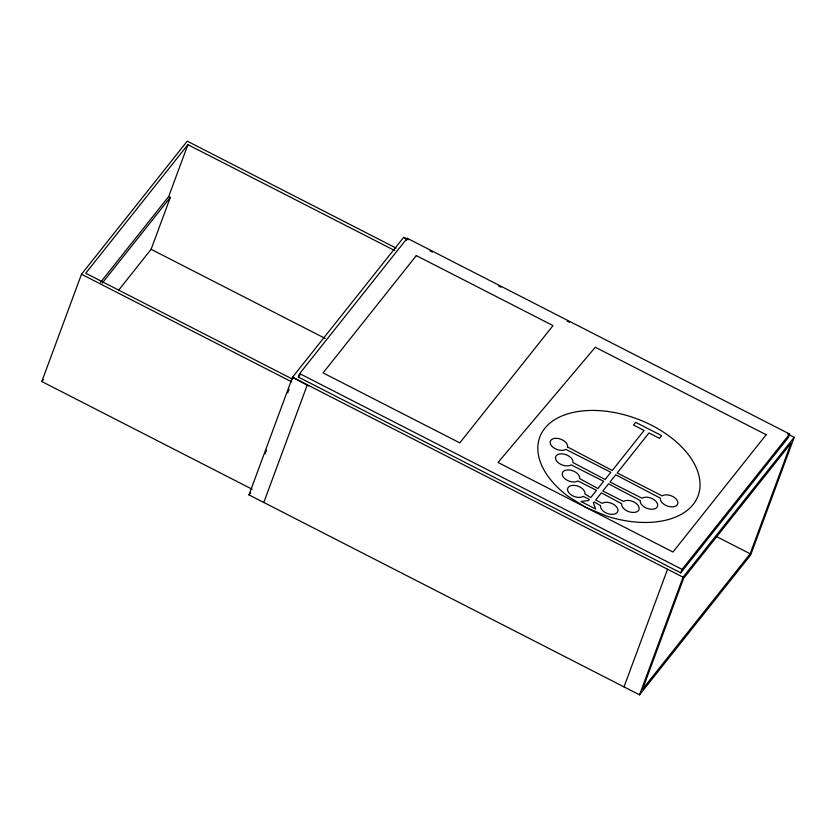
<?xml version="1.0" encoding="UTF-8"?>
<svg xmlns="http://www.w3.org/2000/svg" width="836" height="836" viewBox="0 0 836 836"><rect width="100%" height="100%" fill="white"/><g stroke="black" fill="none" stroke-linecap="round" stroke-linejoin="round"><path stroke-width="1.25" d="M252.064 489.175L41.8 381.529L81.489 274.25L187.243 141.159L396.149 248.114M100.571 282.296L168.684 196.575L187.891 144.67L394.728 250.56M118.681 290.134L151.117 249.316L170.314 197.411L168.684 196.575M787.543 433.915L794.2 437.322L750.676 554.989L639.54 694.841L248.992 494.891L292.516 377.224L403.652 237.372L408.208 239.702M265.137 453.823L266.496 450.165M287.688 392.868L289.037 389.21M298.368 377.057L299.654 373.598L407.205 238.25L789.623 434.041L788.338 437.5L680.786 572.838L298.368 377.057L299.988 375.019M263.8 502.467L307.324 384.811M406.348 240.559L407.205 238.25M624.022 686.889L667.546 569.232M680.786 572.838L682.072 569.379L789.623 434.041M639.54 694.841L683.064 577.174L794.2 437.322M750.164 553.787L791.128 443.038L683.576 578.387L642.612 689.125L750.164 553.787L716.452 536.524M187.891 144.67L85.721 273.236L292.558 379.136M102.201 283.122L170.314 197.411M41.8 381.529L43.42 379.492M248.992 494.891L250.612 492.843M587.123 507.985L606.539 516.042A84.415 50.923 20.3 0 0 698.499 473.97A84.415 50.923 20.3 0 0 576.871 411.709A84.415 50.923 20.3 0 0 568.114 496.365L585.409 507.107M430.07 250.904L432.4 252.096M498.632 286.006L500.963 287.197M567.195 321.108L569.515 322.288M151.117 249.316L325.204 338.444M299.654 373.598L682.072 569.379M293.028 378.436L292.516 377.224L683.064 577.174M81.489 274.25L291.743 381.895M292.516 377.224L308.568 385.908M403.652 237.372L407.007 239.378M567.56 446.999L612.286 470.48L644.086 430.456L633.51 425.043L635.663 422.337L661.663 435.65L659.51 438.357L648.966 432.964L617.167 472.977L662.154 495.852A9.112 5.497 20.3 0 1 676.481 499.395A9.112 5.497 20.3 0 1 671.099 506.867A9.112 5.497 20.3 0 1 660.45 498.214L615.735 474.785L609.998 482.006L641.985 498.214A9.112 5.497 20.3 0 1 656.312 501.757A9.112 5.497 20.3 0 1 650.93 509.239A9.112 5.497 20.3 0 1 640.282 500.576L608.556 483.804L602.829 491.025L623.457 501.422A9.112 5.497 20.3 0 1 637.784 504.975A9.112 5.497 20.3 0 1 632.403 512.447A9.112 5.497 20.3 0 1 621.754 503.784L601.387 492.832L595.681 500.012L602.254 503.324A9.112 5.497 20.3 0 1 616.581 506.867A9.112 5.497 20.3 0 1 611.2 514.339A9.112 5.497 20.3 0 1 600.551 505.686L594.187 501.893L593.414 502.864L595.64 509.04L580.947 501.516L588.356 500.597L589.307 499.395L583.267 496.406A9.112 5.497 20.3 0 1 568.929 492.864A9.112 5.497 20.3 0 1 574.311 485.382A9.112 5.497 20.3 0 1 584.96 494.045L590.77 497.545L596.507 490.335L577.937 480.951A9.112 5.497 20.3 0 1 563.6 477.408A9.112 5.497 20.3 0 1 568.982 469.936A9.112 5.497 20.3 0 1 579.63 478.589L597.939 488.527L603.676 481.306L571.207 464.889A9.112 5.497 20.3 0 1 556.88 461.347A9.112 5.497 20.3 0 1 562.262 453.864A9.112 5.497 20.3 0 1 572.911 462.527L605.118 479.509L610.844 472.288L565.867 449.36A9.112 5.497 20.3 0 1 551.53 445.818A9.112 5.497 20.3 0 1 556.912 438.336A9.112 5.497 20.3 0 1 567.56 446.999M416.307 255.607L323.093 372.898L459.79 442.881L553.004 325.591L416.307 255.607M766.173 434.73L672.97 552.021L498.037 462.465L595.305 347.253L766.173 434.73"/></g></svg>
